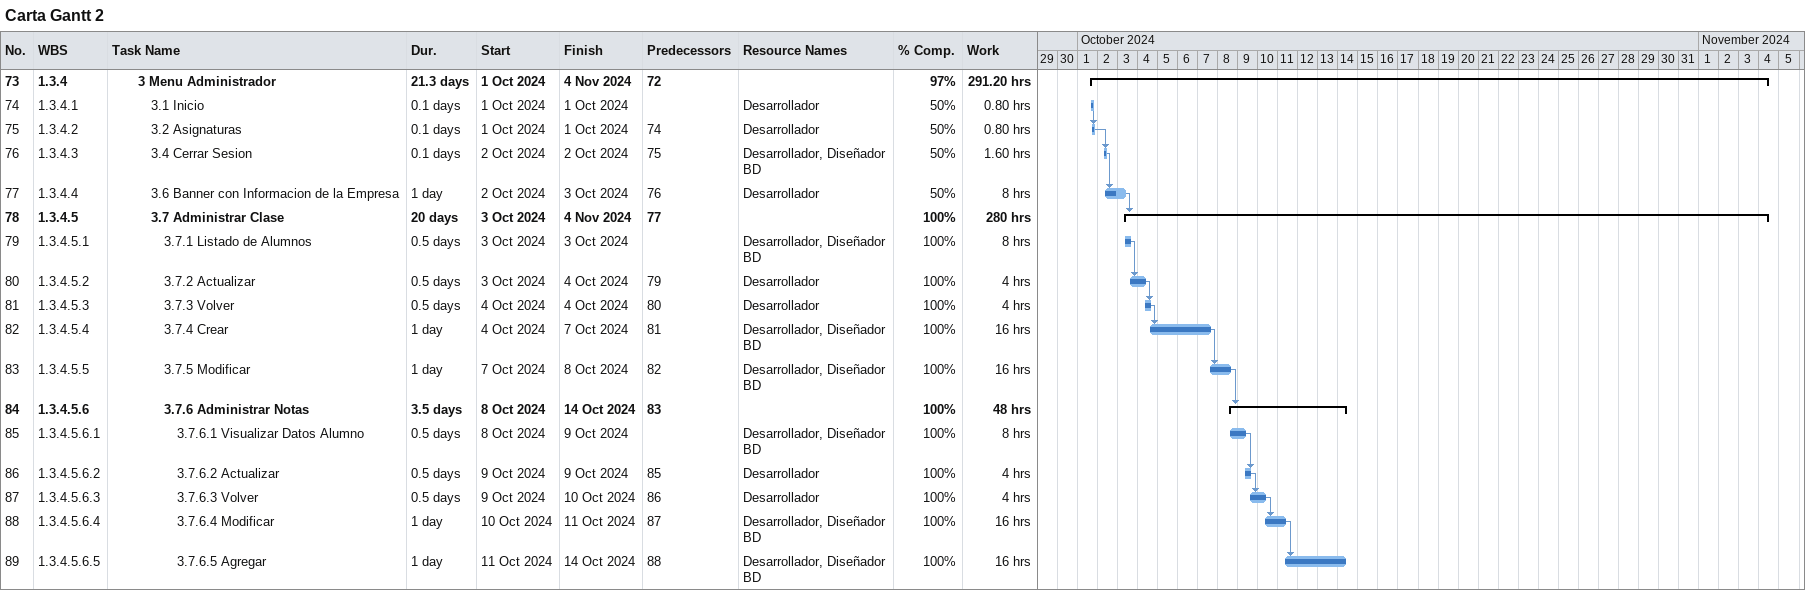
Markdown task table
Carta Gantt 2

| ID | WBS | Task | Duration | Start | Finish | Predecessors | Resources | % complete | Work (h) |
|---|---|---|---|---|---|---|---|---|---|
| 73 | 1.3.4 | **3 Menu Administrador** | 21.3d | 2024-10-01 | 2024-11-04 | 72 |  | 97 | 291.20 |
| 74 | 1.3.4.1 | 3.1 Inicio | 0.1d | 2024-10-01 | 2024-10-01 |  | Desarrollador | 50 | 0.80 |
| 75 | 1.3.4.2 | 3.2 Asignaturas | 0.1d | 2024-10-01 | 2024-10-01 | 74 | Desarrollador | 50 | 0.80 |
| 76 | 1.3.4.3 | 3.4 Cerrar Sesion | 0.1d | 2024-10-02 | 2024-10-02 | 75 | Desarrollador, Diseñador BD | 50 | 1.60 |
| 77 | 1.3.4.4 | 3.6 Banner con Informacion de la Empresa | 1d | 2024-10-02 | 2024-10-03 | 76 | Desarrollador | 50 | 8 |
| 78 | 1.3.4.5 | **3.7 Administrar Clase** | 20d | 2024-10-03 | 2024-11-04 | 77 |  | 100 | 280 |
| 79 | 1.3.4.5.1 | 3.7.1 Listado de Alumnos | 0.5d | 2024-10-03 | 2024-10-03 |  | Desarrollador, Diseñador BD | 100 | 8 |
| 80 | 1.3.4.5.2 | 3.7.2 Actualizar | 0.5d | 2024-10-03 | 2024-10-04 | 79 | Desarrollador | 100 | 4 |
| 81 | 1.3.4.5.3 | 3.7.3 Volver | 0.5d | 2024-10-04 | 2024-10-04 | 80 | Desarrollador | 100 | 4 |
| 82 | 1.3.4.5.4 | 3.7.4 Crear | 1d | 2024-10-04 | 2024-10-07 | 81 | Desarrollador, Diseñador BD | 100 | 16 |
| 83 | 1.3.4.5.5 | 3.7.5 Modificar | 1d | 2024-10-07 | 2024-10-08 | 82 | Desarrollador, Diseñador BD | 100 | 16 |
| 84 | 1.3.4.5.6 | **3.7.6 Administrar Notas** | 3.5d | 2024-10-08 | 2024-10-14 | 83 |  | 100 | 48 |
| 85 | 1.3.4.5.6.1 | 3.7.6.1 Visualizar Datos Alumno | 0.5d | 2024-10-08 | 2024-10-09 |  | Desarrollador, Diseñador BD | 100 | 8 |
| 86 | 1.3.4.5.6.2 | 3.7.6.2 Actualizar | 0.5d | 2024-10-09 | 2024-10-09 | 85 | Desarrollador | 100 | 4 |
| 87 | 1.3.4.5.6.3 | 3.7.6.3 Volver | 0.5d | 2024-10-09 | 2024-10-10 | 86 | Desarrollador | 100 | 4 |
| 88 | 1.3.4.5.6.4 | 3.7.6.4 Modificar | 1d | 2024-10-10 | 2024-10-11 | 87 | Desarrollador, Diseñador BD | 100 | 16 |
| 89 | 1.3.4.5.6.5 | 3.7.6.5 Agregar | 1d | 2024-10-11 | 2024-10-14 | 88 | Desarrollador, Diseñador BD | 100 | 16 |
